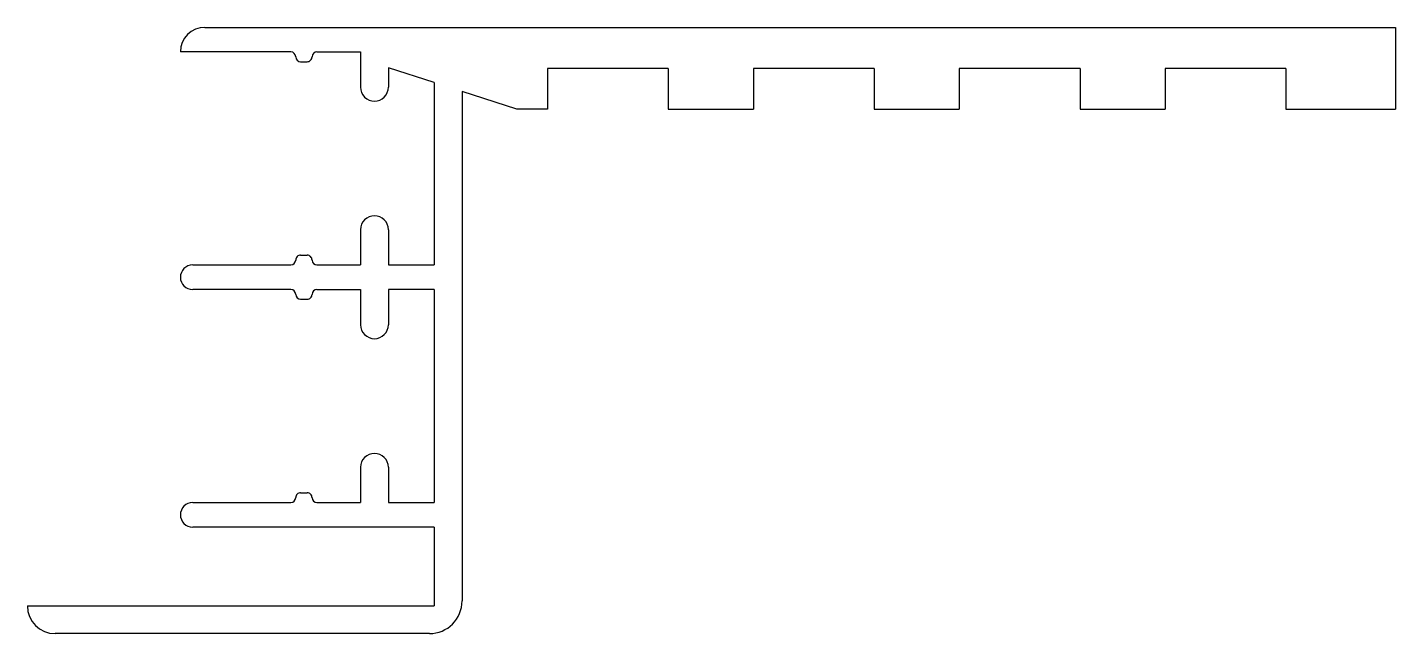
# Model space of a CAD drawing. Extents: x 544.1 to 627.6, y 666.8 to 703.8.
import ezdxf

# ---------------------------------------------------------------- set-up
doc = ezdxf.new("R2010")
doc.units = 0
doc.layers.get('0').update_dxf_attribs({"linetype": 'CONTINUOUS'})

msp = doc.modelspace()

# ---------------------------------------------------------------- linework, layer by layer
at = {"color": 0}
for p, q in [((554.94, 703.798), (627.634, 703.798)), ((627.634, 703.798), (627.634, 698.798)), ((560.182, 702.298), (553.44, 702.298)), ((561.778, 702.298), (564.44, 702.298)), ((564.44, 702.298), (564.44, 700.148)), ((566.14, 701.338), (566.14, 700.148)), ((568.94, 700.43), (566.14, 701.338)), ((575.852, 701.298), (575.852, 698.798)), ((583.224, 701.298), (575.852, 701.298)), ((583.224, 701.298), (583.224, 698.798)), ((588.423, 701.298), (588.423, 698.798)), ((595.795, 701.298), (588.423, 701.298)), ((595.795, 701.298), (595.795, 698.798)), ((600.993, 701.298), (600.993, 698.798)), ((608.366, 701.298), (600.993, 701.298)), ((608.366, 701.298), (608.366, 698.798)), ((613.564, 701.298), (613.564, 698.798)), ((620.936, 701.298), (613.564, 701.298)), ((620.936, 701.298), (620.936, 698.798)), ((568.94, 700.43), (568.94, 689.298)), ((570.64, 699.879), (570.64, 668.798)), ((573.977, 698.798), (570.64, 699.879)), ((575.852, 698.798), (573.977, 698.798)), ((583.224, 698.798), (588.423, 698.798)), ((595.795, 698.798), (600.993, 698.798)), ((608.366, 698.798), (613.564, 698.798)), ((620.936, 698.798), (627.634, 698.798)), ((564.44, 691.448), (564.44, 689.298)), ((566.14, 691.448), (566.14, 689.298)), ((554.19, 689.298), (560.182, 689.298)), ((561.778, 689.298), (564.44, 689.298)), ((566.14, 689.298), (568.94, 689.298)), ((560.182, 687.798), (554.19, 687.798)), ((561.778, 687.798), (564.44, 687.798)), ((564.44, 687.798), (564.44, 685.648)), ((566.14, 687.798), (566.14, 685.648)), ((568.94, 687.798), (566.14, 687.798)), ((568.94, 687.798), (568.94, 674.798)), ((564.44, 676.948), (564.44, 674.798)), ((566.14, 676.948), (566.14, 674.798)), ((554.19, 674.798), (560.182, 674.798)), ((561.778, 674.798), (564.44, 674.798)), ((566.14, 674.798), (568.94, 674.798)), ((568.94, 673.298), (554.19, 673.298)), ((568.94, 673.298), (568.94, 668.498)), ((544.097, 668.498), (568.94, 668.498)), ((568.64, 666.798), (545.797, 666.798))]:
    msp.add_line(p, q, dxfattribs=at)
at = {"color": 0, "linetype": 'BYBLOCK'}
for p, q in [((560.782, 701.702), (561.178, 701.702)), ((560.782, 689.894), (561.178, 689.894)), ((560.782, 687.202), (561.178, 687.202)), ((560.782, 675.394), (561.178, 675.394))]:
    msp.add_line(p, q, dxfattribs=at)
at = {"color": 0}
for centre, radius, start, end in [((554.94, 702.298), 1.5, 90.0034, 179.9966), ((565.29, 700.148), 0.85, 180.00469, 359.9953), ((565.29, 691.448), 0.85, 0.0047, 179.99531), ((554.19, 688.548), 0.75, 90.00469, 269.99531), ((565.29, 685.648), 0.85, 180.00469, 359.9953), ((565.29, 676.948), 0.85, 0.0047, 179.99531), ((554.19, 674.048), 0.75, 90.00469, 269.99531), ((545.798, 668.498), 1.7, 180.0034, 269.9966), ((568.64, 668.798), 2, 270.00341, 359.99661)]:
    msp.add_arc(centre, radius, start, end, dxfattribs=at)
at = {"color": 0, "linetype": 'BYBLOCK'}
for centre, start, end in [((560.18, 701.998), 0.36773, 90.36773), ((560.78, 702.002), 180.36773, 270.36773), ((561.178, 702.002), 270, 0.36773), ((561.778, 701.998), 90, 178.89558), ((560.18, 689.598), 269.63227, 359.63227), ((560.78, 689.594), 89.63227, 179.63227), ((561.178, 689.594), 359.63227, 90), ((561.778, 689.598), 181.10442, 270), ((560.18, 687.498), 0.36773, 90.36773), ((561.778, 687.498), 90, 178.89558), ((560.78, 687.502), 180.36773, 270.36773), ((561.178, 687.502), 270, 0.36773), ((560.18, 675.098), 269.63227, 359.63227), ((560.78, 675.094), 89.63227, 179.63227), ((561.178, 675.094), 359.63227, 90), ((561.778, 675.098), 181.10442, 270)]:
    msp.add_arc(centre, 0.3, start, end, dxfattribs=at)

doc.saveas('drawing.dxf')
